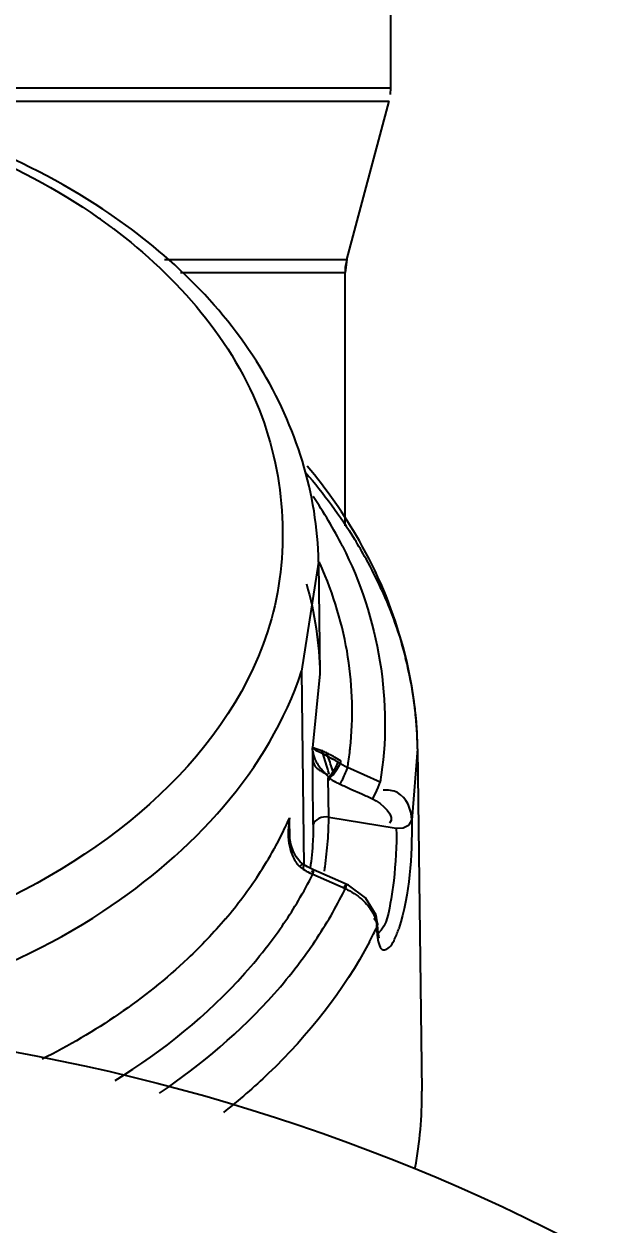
# Model space of a CAD drawing. Header units: millimetres. Extents: x 0 to 10500, y 0 to 7425.
# Drawn here: x 6900.19 to 6923.44, y 4784.67 to 4831.74 of the extents above; entities that cross this region are included whole.
import ezdxf

# ---------------------------------------------------------------- set-up
doc = ezdxf.new("R2010")
doc.units = ezdxf.units.MM
doc.header["$LTSCALE"] = 577.5
doc.layers.get('0').update_dxf_attribs({"linetype": 'CONTINUOUS'})
doc.styles.add('TEXTSTYLE_2', font='txt', dxfattribs={"width": 0.8})
doc.styles.add('TEXTSTYLE_3', font='txt')
doc.dimstyles.new('DIMSTYLE_1', dxfattribs={"dimtxt": 75, "dimasz": 3.5, "dimexe": 1.5, "dimexo": 1.5, "dimgap": 18.75, "dimtad": 1, "dimdec": 1, "dimtxsty": 'TEXTSTYLE_2', "dimblk": '_FILLED', "dimblk1": '_FILLED', "dimblk2": '_FILLED', "dimcen": 0.09, "dimadec": 1, "dimazin": 2, "dimtp": 0.1, "dimtm": 0.1, "dimtfac": 1, "dimtdec": 1, "dimtofl": 0, "dimtmove": 0, "dimatfit": 3, "dimldrblk": '_FILLED', "dimfxl": 1, "dimtolj": 1, "dimarcsym": 0})
doc.dimstyles.new('DIMSTYLE_2', dxfattribs={"dimtxt": 75, "dimasz": 3.5, "dimexe": 1.5, "dimexo": 1.5, "dimgap": 18.75, "dimtad": 1, "dimdec": 1, "dimtxsty": 'TEXTSTYLE_3', "dimblk": '_FILLED', "dimblk1": '_FILLED', "dimblk2": '_FILLED', "dimcen": 0.09, "dimadec": 1, "dimazin": 2, "dimtp": 0.1, "dimtm": 0.1, "dimtfac": 1, "dimtdec": 1, "dimtofl": 0, "dimtmove": 0, "dimatfit": 3, "dimldrblk": '_FILLED', "dimfxl": 1, "dimtolj": 1, "dimarcsym": 0})

# ---------------------------------------------------------------- blocks, each defined once
blk = doc.blocks.new('_FILLED')
at = {"color": 0, "linetype": 'ByBlock'}
blk.add_solid([(0, 0), (-1, 0.214), (-1, -0.214)], dxfattribs=at)
blk = doc.blocks.new('*D2')
at = {"color": 2, "linetype": 'Continuous', "transparency": 16777216}
for p, q in [((6517.065, 6087.821), (7463.502, 6087.821)), ((7463.502, 6087.821), (7483.752, 6087.821)), ((7482.252, 6087.821), (7482.252, 5215.996)), ((7482.252, 4344.171), (7482.252, 5215.996)), ((7017.542, 4344.171), (7463.502, 4344.171)), ((7463.502, 4344.171), (7483.752, 4344.171))]:
    blk.add_line(p, q, dxfattribs=at)
at = {"color": 2, "linetype": 'Continuous', "transparency": 16777216, "xscale": 3.5, "yscale": 3.5, "zscale": 3.5}
for p, rotation in [((7482.252, 6087.821), 90), ((7482.252, 4344.171), 270)]:
    blk.add_blockref('_FILLED', p, dxfattribs=dict(at, rotation=rotation))
at = {"color": 2, "linetype": 'Continuous', "transparency": 16777216, "insert": (7388.502, 5215.996), "char_height": 75, "width": 360, "attachment_point": 2, "rotation": 90, "line_spacing_factor": 0.9, "style": 'TEXTSTYLE_2'}
blk.add_mtext('(1743)', dxfattribs=at)
blk = doc.blocks.new('*D17')
at = {"color": 2, "linetype": 'Continuous', "transparency": 16777216}
for p, q in [((7146.126, 4918.703), (7146.126, 3926.057)), ((6009.296, 4317.671), (6009.296, 3926.057)), ((6009.296, 3926.057), (6009.296, 3905.807)), ((7146.126, 3926.057), (7146.126, 3905.807)), ((6009.296, 3907.307), (6577.711, 3907.307)), ((7146.126, 3907.307), (6577.711, 3907.307))]:
    blk.add_line(p, q, dxfattribs=at)
at = {"color": 2, "linetype": 'Continuous', "transparency": 16777216, "xscale": 3.5, "yscale": 3.5, "zscale": 3.5, "rotation": 180}
blk.add_blockref('_FILLED', (6009.296, 3907.307), dxfattribs=at)
at = {"color": 2, "linetype": 'Continuous', "transparency": 16777216, "xscale": 3.5, "yscale": 3.5, "zscale": 3.5}
blk.add_blockref('_FILLED', (7146.126, 3907.307), dxfattribs=at)
at = {"color": 2, "linetype": 'Continuous', "transparency": 16777216, "insert": (6577.711, 4001.057), "char_height": 75, "width": 300, "attachment_point": 2, "line_spacing_factor": 0.9, "style": 'TEXTSTYLE_3'}
blk.add_mtext('1137', dxfattribs=at)
blk = doc.blocks.new('*D25')
at = {"color": 2, "linetype": 'Continuous', "transparency": 16777216}
for p, q in [((6515.796, 4870.171), (7272.499, 4870.171)), ((7272.499, 4870.171), (7292.749, 4870.171)), ((7291.249, 4870.171), (7291.249, 4718.171)), ((7291.249, 4566.171), (7291.249, 4718.171)), ((6515.796, 4566.171), (7272.499, 4566.171)), ((7272.499, 4566.171), (7292.749, 4566.171))]:
    blk.add_line(p, q, dxfattribs=at)
at = {"color": 2, "linetype": 'Continuous', "transparency": 16777216, "xscale": 3.5, "yscale": 3.5, "zscale": 3.5}
for p, rotation in [((7291.249, 4870.171), 90), ((7291.249, 4566.171), 270)]:
    blk.add_blockref('_FILLED', p, dxfattribs=dict(at, rotation=rotation))
at = {"color": 2, "linetype": 'Continuous', "transparency": 16777216, "insert": (7197.499, 4718.171), "char_height": 75, "width": 75, "attachment_point": 2, "rotation": 90, "line_spacing_factor": 0.9, "style": 'TEXTSTYLE_3'}
blk.add_mtext('C', dxfattribs=at)

msp = doc.modelspace()

# ---------------------------------------------------------------- linework, layer by layer
at = {"color": 7, "linetype": 'Continuous'}
for p, q in [((6914.582, 4829.234), (6914.582, 4861.671)), ((6893.315, 4829.234), (6914.582, 4829.234)), ((6914.564, 4828.973), (6914.582, 4829.234)), ((6894.132, 4828.716), (6914.513, 4828.716)), ((6912.85, 4822.508), (6914.513, 4828.716)), ((6905.696, 4822.508), (6912.85, 4822.508)), ((6912.85, 4822.508), (6912.782, 4821.99)), ((6906.329, 4821.99), (6912.782, 4821.99)), ((6912.782, 4812.059), (6912.782, 4821.99)), ((6911.512, 4803.155), (6911.503, 4803.353))]:
    msp.add_line(p, q, dxfattribs=at)
at = {"color": 6, "linetype": 'Continuous'}
for p, q in [((6911.739, 4810.639), (6911.077, 4806.357)), ((6911.739, 4810.639), (6911.793, 4806.255)), ((6911.077, 4806.357), (6911.169, 4798.706)), ((6911.793, 4806.254), (6911.503, 4803.353)), ((6911.793, 4806.255), (6911.793, 4806.254)), ((6915.627, 4803.308), (6915.399, 4800.513)), ((6915.627, 4803.309), (6915.793, 4789.875)), ((6911.521, 4802.142), (6911.515, 4803.223)), ((6912.28, 4802.353), (6912.423, 4802.58)), ((6912.423, 4802.58), (6912.513, 4802.788)), ((6914.156, 4802.004), (6912.88, 4802.58)), ((6911.534, 4800.337), (6911.521, 4802.142)), ((6912.125, 4802.174), (6912.28, 4802.353)), ((6912.141, 4800.628), (6912.125, 4802.174)), ((6914.078, 4801.796), (6914.156, 4802.004)), ((6913.011, 4801.733), (6913.437, 4801.543)), ((6913.867, 4801.359), (6913.972, 4801.559)), ((6913.972, 4801.559), (6914.078, 4801.796)), ((6910.588, 4800.14), (6910.605, 4800.597)), ((6910.618, 4799.786), (6910.605, 4800.597)), ((6912.141, 4800.628), (6914.791, 4800.196)), ((6915.291, 4800.33), (6915.399, 4800.513)), ((6910.588, 4800.134), (6910.588, 4800.14)), ((6910.608, 4799.853), (6910.588, 4800.134)), ((6914.791, 4800.196), (6915.064, 4800.215)), ((6915.064, 4800.215), (6915.291, 4800.33)), ((6910.659, 4799.577), (6910.608, 4799.853)), ((6910.745, 4799.314), (6910.659, 4799.577)), ((6910.867, 4799.076), (6910.745, 4799.314)), ((6911.024, 4798.878), (6910.867, 4799.076)), ((6911.115, 4798.782), (6910.993, 4798.703)), ((6911.151, 4798.777), (6911.024, 4798.878)), ((6911.15, 4798.777), (6911.115, 4798.782)), ((6911.142, 4798.585), (6911.171, 4798.738)), ((6911.304, 4798.685), (6911.15, 4798.777)), ((6911.171, 4798.738), (6911.151, 4798.777)), ((6911.545, 4798.565), (6911.304, 4798.685)), ((6911.515, 4798.394), (6912.794, 4797.826)), ((6912.824, 4797.997), (6911.545, 4798.565)), ((6912.733, 4797.887), (6912.807, 4797.99)), ((6912.83, 4797.968), (6912.794, 4797.826)), ((6912.807, 4797.99), (6912.824, 4797.997)), ((6912.911, 4797.956), (6912.824, 4797.997)), ((6912.824, 4797.997), (6912.83, 4797.968)), ((6913.587, 4797.47), (6912.911, 4797.956)), ((6913.998, 4796.786), (6913.587, 4797.47)), ((6914.054, 4796.43), (6913.998, 4796.786)), ((6913.907, 4796.674), (6914.041, 4796.504)), ((6914.054, 4796.426), (6914.028, 4796.308)), ((6914.041, 4796.504), (6914.054, 4796.43)), ((6914.054, 4796.43), (6914.054, 4796.426)), ((6914.064, 4796.205), (6914.054, 4796.426)), ((6914.121, 4795.893), (6914.064, 4796.205)), ((6914.071, 4795.942), (6914.121, 4795.893))]:
    msp.add_line(p, q, dxfattribs=at)
at = {"color": 2, "linetype": 'Continuous'}
for p, q in [((6912.314, 4802.284), (6912.462, 4802.497)), ((6912.462, 4802.497), (6912.579, 4802.7)), ((6912.579, 4802.7), (6912.627, 4802.826)), ((6912.151, 4802.146), (6912.314, 4802.284))]:
    msp.add_line(p, q, dxfattribs=at)
at = {"color": 7, "linetype": 'Continuous'}
msp.add_circle((6885.794, 4714.171), 78.5, dxfattribs=at)
at = {"color": 6, "linetype": 'Continuous'}
for centre, radius, start, end in [((6890.353, 4805.966), 22.203, 53.0696, 54.9052), ((6896.951, 4803.241), 17.655, 27.0109, 34.3647), ((6897.571, 4801.949), 18.296, 28.7971, 31.5955), ((6897.637, 4804.275), 15.504, 23.8312, 24.2516), ((6898.306, 4802.35), 17.459, 24.4379, 28.8068), ((6899.28, 4804.79), 13.779, 353.9646, 8.8131), ((6900.42, 4803.104), 15.208, 0.7728, 14.306), ((6899.324, 4804.794), 13.735, 353.1954, 353.926), ((6908.18, 4795.548), 8.437, 59.0969, 60.7673), ((6899.307, 4804.796), 13.753, 351.7471, 353.1952), ((6914.082, 4805.124), 2.814, 236.105, 244.7018), ((6899.283, 4804.8), 13.777, 350.7263, 351.7472), ((6916.373, 4806.428), 5.984, 223.4004, 225.1032), ((6913.977, 4805.035), 3.408, 237.08, 242.9291), ((6914.035, 4805.145), 3.532, 242.8983, 245.7576), ((6897.089, 4806.59), 14.785, 334.5941, 336.0874), ((6896.658, 4806.797), 15.263, 331.4853, 334.5854), ((6914.674, 4800.205), 4.087, 181.0087, 184.5745), ((6912.833, 4799.947), 2.276, 188.5061, 193.8467), ((6896.568, 4800.826), 15.578, 352.0932, 355.7897), ((6895.847, 4807.247), 16.191, 326.7691, 330.9463), ((6896.313, 4806.981), 15.654, 330.9673, 331.4961), ((6897.955, 4800.638), 14.179, 351.3825, 352.0729), ((6894.727, 4807.996), 17.539, 319.6798, 326.7278), ((6896.92, 4805.662), 16.304, 329.399, 333.529), ((6912.573, 4800.932), 2.749, 238.6333, 244.4226), ((6912.627, 4801.039), 2.869, 244.3885, 247.2075), ((6897.508, 4805.31), 17.02, 329.8979, 333.6323), ((6897.948, 4805.086), 16.526, 333.6495, 333.9406), ((6895.729, 4806.381), 17.695, 322.4792, 329.3578), ((6896.263, 4806.051), 18.468, 322.5461, 329.8455), ((6898.467, 4803.822), 17.28, 333.2873, 334.223), ((6912.966, 4796.291), 1.062, 0.8969, 6.6616), ((6898.235, 4803.939), 17.54, 332.1333, 333.2868), ((6894.55, 4807.273), 19.174, 318.2473, 322.5119), ((6895.011, 4806.992), 20.035, 318.4729, 322.5867), ((6900.596, 4789.704), 15.198, 349.3005, 0.6509)]:
    msp.add_arc(centre, radius, start, end, dxfattribs=at)
at = {"color": 7, "linetype": 'Continuous'}
for centre, radius, start, end in [((6914.782, 4821.99), 2, 164.9927, 180), ((6898.244, 4798.608), 14.398, 16.0504, 18.8809), ((6898.05, 4797.581), 15.067, 19.6374, 21.8431), ((6898.469, 4798.674), 14.164, 14.8324, 16.0459), ((6898.268, 4797.659), 14.835, 18.3986, 19.6348)]:
    msp.add_arc(centre, radius, start, end, dxfattribs=at)
at = {"color": 2, "linetype": 'Continuous'}
for centre, radius, start, end in [((6910.633, 4800.078), 3.387, 71.9622, 73.406), ((6910.406, 4799.611), 3.904, 63.045, 65.5631), ((6910.114, 4799.031), 4.553, 60.2432, 63.076), ((6910.463, 4799.643), 3.848, 55.7961, 60.238), ((6913.124, 4804.607), 2.521, 241.1691, 243.9903), ((6913.475, 4805.32), 3.316, 243.9479, 245.6391)]:
    msp.add_arc(centre, radius, start, end, dxfattribs=at)
at = {"color": 6, "linetype": 'Continuous'}
for points in [[(6897.858, 4826.947), (6899.705, 4826.211), (6901.491, 4825.276), (6903.118, 4824.133)], [(6903.286, 4824.48), (6901.663, 4825.557), (6899.905, 4826.446), (6898.091, 4827.154)], [(6911.239, 4814.14), (6911.944, 4813.325), (6912.59, 4812.453), (6913.155, 4811.535)], [(6913.342, 4811.469), (6912.751, 4812.506), (6912.059, 4813.49), (6911.294, 4814.405)], [(6915.627, 4803.309), (6915.592, 4806.133), (6914.743, 4809.016), (6913.342, 4811.469)], [(6912.68, 4811.259), (6914.095, 4808.474), (6914.683, 4805.083), (6914.156, 4802.004)], [(6912.896, 4806.901), (6912.702, 4808.151), (6912.331, 4809.382), (6911.82, 4810.54)], [(6911.267, 4809.778), (6911.597, 4808.637), (6911.778, 4807.442), (6911.793, 4806.255)], [(6914.201, 4809.573), (6914.597, 4808.7), (6914.92, 4807.79), (6915.156, 4806.862)], [(6913.863, 4801.352), (6914.218, 4801.191), (6914.822, 4800.634), (6914.521, 4800.388)], [(6910.606, 4800.6), (6910.547, 4800.275), (6910.532, 4799.937), (6910.582, 4799.611)], [(6915.399, 4800.513), (6915.406, 4799.086), (6915.325, 4797.622), (6914.891, 4796.263)], [(6914.791, 4800.196), (6914.809, 4799.51), (6914.765, 4798.823), (6914.688, 4798.141)], [(6911.517, 4799.687), (6911.496, 4799.333), (6911.463, 4798.98), (6911.412, 4798.629)], [(6903.77, 4790.296), (6905.64, 4791.455), (6907.39, 4792.863), (6908.854, 4794.505)], [(6905.505, 4789.805), (6907.153, 4790.916), (6908.693, 4792.222), (6910.01, 4793.71)]]:
    msp.add_open_spline(points, degree=3, dxfattribs=at)
for points, knots in [([(6911.739, 4810.639), (6911.706, 4813.298), (6909.916, 4818.917), (6905.714, 4822.869), (6903.286, 4824.48)], [0, 0, 0, 0, 0.477166, 1, 1, 1, 1]), ([(6903.693, 4823.715), (6906.196, 4821.834), (6910.398, 4817.085), (6910.612, 4810.581), (6909.74, 4807.905)], [0, 0, 0, 0, 0.526605, 1, 1, 1, 1]), ([(6909.74, 4807.905), (6908.042, 4802.698), (6897.105, 4794.145), (6884.388, 4793.807), (6877.942, 4795.344)], [0, 0, 0, 0, 0.452507, 1, 1, 1, 1]), ([(6889.294, 4792.3), (6894.183, 4792.77), (6903.129, 4795.308), (6909.813, 4802.48), (6911.077, 4806.357)], [0, 0, 0, 0, 0.546408, 1, 1, 1, 1]), ([(6911.504, 4803.353), (6911.562, 4803.284), (6911.855, 4803.161), (6912.114, 4803.015), (6912.3, 4802.911)], [0, 0, 0, 0, 0.298032, 1, 1, 1, 1]), ([(6911.515, 4803.223), (6911.536, 4803.115), (6911.594, 4802.851), (6911.756, 4802.629), (6911.856, 4802.507)], [0, 0, 0, 0, 0.410357, 1, 1, 1, 1]), ([(6911.856, 4802.507), (6911.882, 4802.476), (6911.937, 4802.412), (6911.995, 4802.349), (6912.026, 4802.316)], [0, 0, 0, 0, 0.471958, 1, 1, 1, 1]), ([(6912.585, 4801.924), (6912.624, 4801.99), (6912.699, 4802.136), (6912.766, 4802.286), (6912.8, 4802.367)], [0, 0, 0, 0, 0.463831, 1, 1, 1, 1]), ([(6912.8, 4802.367), (6912.816, 4802.405), (6912.844, 4802.475), (6912.869, 4802.546), (6912.88, 4802.58)], [0, 0, 0, 0, 0.539603, 1, 1, 1, 1]), ([(6912.585, 4801.924), (6912.656, 4801.892), (6912.798, 4801.829), (6912.94, 4801.765), (6913.011, 4801.733)], [0, 0, 0, 0, 0.499974, 1, 1, 1, 1]), ([(6913.437, 4801.543), (6913.508, 4801.511), (6913.651, 4801.448), (6913.793, 4801.384), (6913.863, 4801.352)], [0, 0, 0, 0, 0.500026, 1, 1, 1, 1]), ([(6915.399, 4800.515), (6915.394, 4800.921), (6915.101, 4801.638), (6914.462, 4801.698), (6914.273, 4801.688)], [0, 0, 0, 0, 0.681538, 1, 1, 1, 1]), ([(6912.141, 4800.628), (6912.01, 4800.649), (6911.76, 4800.628), (6911.557, 4800.441), (6911.534, 4800.337)], [0, 0, 0, 0, 0.553964, 1, 1, 1, 1]), ([(6912.105, 4799.682), (6912.117, 4799.85), (6912.135, 4800.165), (6912.142, 4800.481), (6912.141, 4800.628)], [0, 0, 0, 0, 0.533959, 1, 1, 1, 1]), ([(6911.534, 4800.337), (6911.535, 4800.235), (6911.532, 4800.019), (6911.523, 4799.802), (6911.517, 4799.687)], [0, 0, 0, 0, 0.46863, 1, 1, 1, 1]), ([(6910.725, 4799.214), (6910.691, 4799.32), (6910.638, 4799.541), (6910.61, 4799.765), (6910.601, 4799.879)], [0, 0, 0, 0, 0.494246, 1, 1, 1, 1]), ([(6910.623, 4799.403), (6910.644, 4799.317), (6910.696, 4799.151), (6910.773, 4798.993), (6910.818, 4798.92)], [0, 0, 0, 0, 0.505178, 1, 1, 1, 1]), ([(6910.818, 4798.92), (6910.843, 4798.88), (6910.897, 4798.803), (6910.96, 4798.733), (6910.994, 4798.7)], [0, 0, 0, 0, 0.502489, 1, 1, 1, 1]), ([(6910.994, 4798.7), (6911.016, 4798.678), (6911.064, 4798.637), (6911.116, 4798.601), (6911.142, 4798.585)], [0, 0, 0, 0, 0.502807, 1, 1, 1, 1]), ([(6911.504, 4798.532), (6911.497, 4798.522), (6911.482, 4798.501), (6911.468, 4798.478), (6911.46, 4798.466)], [0, 0, 0, 0, 0.447963, 1, 1, 1, 1]), ([(6911.545, 4798.565), (6911.54, 4798.568), (6911.521, 4798.554), (6911.512, 4798.542), (6911.504, 4798.532)], [0, 0, 0, 0, 0.315595, 1, 1, 1, 1]), ([(6911.515, 4798.394), (6911.524, 4798.422), (6911.538, 4798.468), (6911.549, 4798.515), (6911.551, 4798.535)], [0, 0, 0, 0, 0.595361, 1, 1, 1, 1]), ([(6911.551, 4798.535), (6911.552, 4798.542), (6911.553, 4798.552), (6911.549, 4798.564), (6911.545, 4798.565)], [0, 0, 0, 0, 0.65645, 1, 1, 1, 1]), ([(6914.688, 4798.141), (6914.661, 4797.903), (6914.543, 4797.208), (6914.436, 4796.393), (6914.077, 4796.07)], [0, 0, 0, 0, 0.331865, 1, 1, 1, 1]), ([(6912.794, 4797.826), (6912.912, 4797.771), (6913.137, 4797.647), (6913.342, 4797.493), (6913.437, 4797.409)], [0, 0, 0, 0, 0.508551, 1, 1, 1, 1]), ([(6913.437, 4797.409), (6913.526, 4797.331), (6913.687, 4797.165), (6913.818, 4796.974), (6913.87, 4796.876)], [0, 0, 0, 0, 0.517284, 1, 1, 1, 1]), ([(6913.87, 4796.876), (6913.91, 4796.802), (6913.975, 4796.652), (6914.012, 4796.493), (6914.021, 4796.414)], [0, 0, 0, 0, 0.514705, 1, 1, 1, 1]), ([(6908.099, 4796.647), (6907.633, 4796.098), (6905.539, 4793.9), (6902.973, 4792.179), (6900.911, 4791.137)], [0, 0, 0, 0, 0.237576, 1, 1, 1, 1]), ([(6914.028, 4796.308), (6914.029, 4796.234), (6914.034, 4796.094), (6914.048, 4795.955), (6914.058, 4795.89)], [0, 0, 0, 0, 0.531917, 1, 1, 1, 1]), ([(6914.817, 4796.053), (6914.83, 4796.087), (6914.856, 4796.156), (6914.879, 4796.227), (6914.891, 4796.263)], [0, 0, 0, 0, 0.487201, 1, 1, 1, 1]), ([(6914.058, 4795.89), (6914.084, 4795.719), (6914.195, 4795.222), (6914.557, 4795.545), (6914.632, 4795.666)], [0, 0, 0, 0, 0.548123, 1, 1, 1, 1]), ([(6914.632, 4795.666), (6914.667, 4795.722), (6914.734, 4795.849), (6914.789, 4795.981), (6914.817, 4796.053)], [0, 0, 0, 0, 0.458566, 1, 1, 1, 1]), ([(6913.741, 4795.741), (6912.725, 4793.819), (6910.852, 4791.452), (6908.62, 4789.526), (6908.012, 4789.045)], [0, 0, 0, 0, 0.737042, 1, 1, 1, 1])]:
    msp.add_open_spline(points, degree=3, knots=knots, dxfattribs=at)
at = {"color": 2, "linetype": 'Continuous'}
for points, knots in [([(6911.515, 4803.346), (6911.513, 4803.347), (6911.509, 4803.347), (6911.503, 4803.35), (6911.504, 4803.351)], [0, 0, 0, 0, 0.540112, 1, 1, 1, 1]), ([(6911.6, 4803.323), (6911.584, 4803.328), (6911.556, 4803.336), (6911.527, 4803.344), (6911.515, 4803.346)], [0, 0, 0, 0, 0.574, 1, 1, 1, 1]), ([(6911.523, 4803.177), (6911.536, 4803.076), (6911.466, 4802.855), (6911.587, 4802.634), (6911.676, 4802.555)], [0, 0, 0, 0, 0.45922, 1, 1, 1, 1]), ([(6912.021, 4803.165), (6911.957, 4803.194), (6911.844, 4803.241), (6911.73, 4803.282), (6911.681, 4803.298)], [0, 0, 0, 0, 0.580277, 1, 1, 1, 1]), ([(6911.676, 4802.555), (6911.708, 4802.528), (6911.783, 4802.471), (6911.863, 4802.423), (6911.908, 4802.398)], [0, 0, 0, 0, 0.448393, 1, 1, 1, 1]), ([(6912.097, 4802.047), (6912.11, 4802.055), (6912.137, 4802.077), (6912.162, 4802.102), (6912.176, 4802.117)], [0, 0, 0, 0, 0.415803, 1, 1, 1, 1])]:
    msp.add_open_spline(points, degree=3, knots=knots, dxfattribs=at)

# ---------------------------------------------------------------- dimensions: what is measured, and where the dimension line sits
for base, p1, p2, angle, text, dimstyle, picture, middle in [((7482.252, 6087.821), (7016.042, 4344.171), (6515.565, 6087.821), 90, '(1743)', 'DIMSTYLE_1', '*D2', (7482.252, 5215.996)), ((7291.249, 4566.171), (6514.296, 4870.171), (6514.296, 4566.171), 270, 'C', 'DIMSTYLE_2', '*D25', (7291.249, 4713.483))]:
    dim = msp.add_linear_dim(base=base, p1=p1, p2=p2, angle=angle, text=text, dimstyle=dimstyle, dxfattribs=at)
    dim.commit()
    dim.dimension.update_dxf_attribs({"geometry": picture, "text_midpoint": middle, "dimtype": 160})
dim = msp.add_linear_dim(base=(7146.126, 3907.307), p1=(6009.296, 4319.171), p2=(7146.126, 4920.203), text='1137', dimstyle='DIMSTYLE_2', dxfattribs=at)
dim.commit()
dim.dimension.update_dxf_attribs({"geometry": '*D17', "text_midpoint": (6577.711, 3907.307), "dimtype": 160})

doc.saveas('drawing.dxf')
